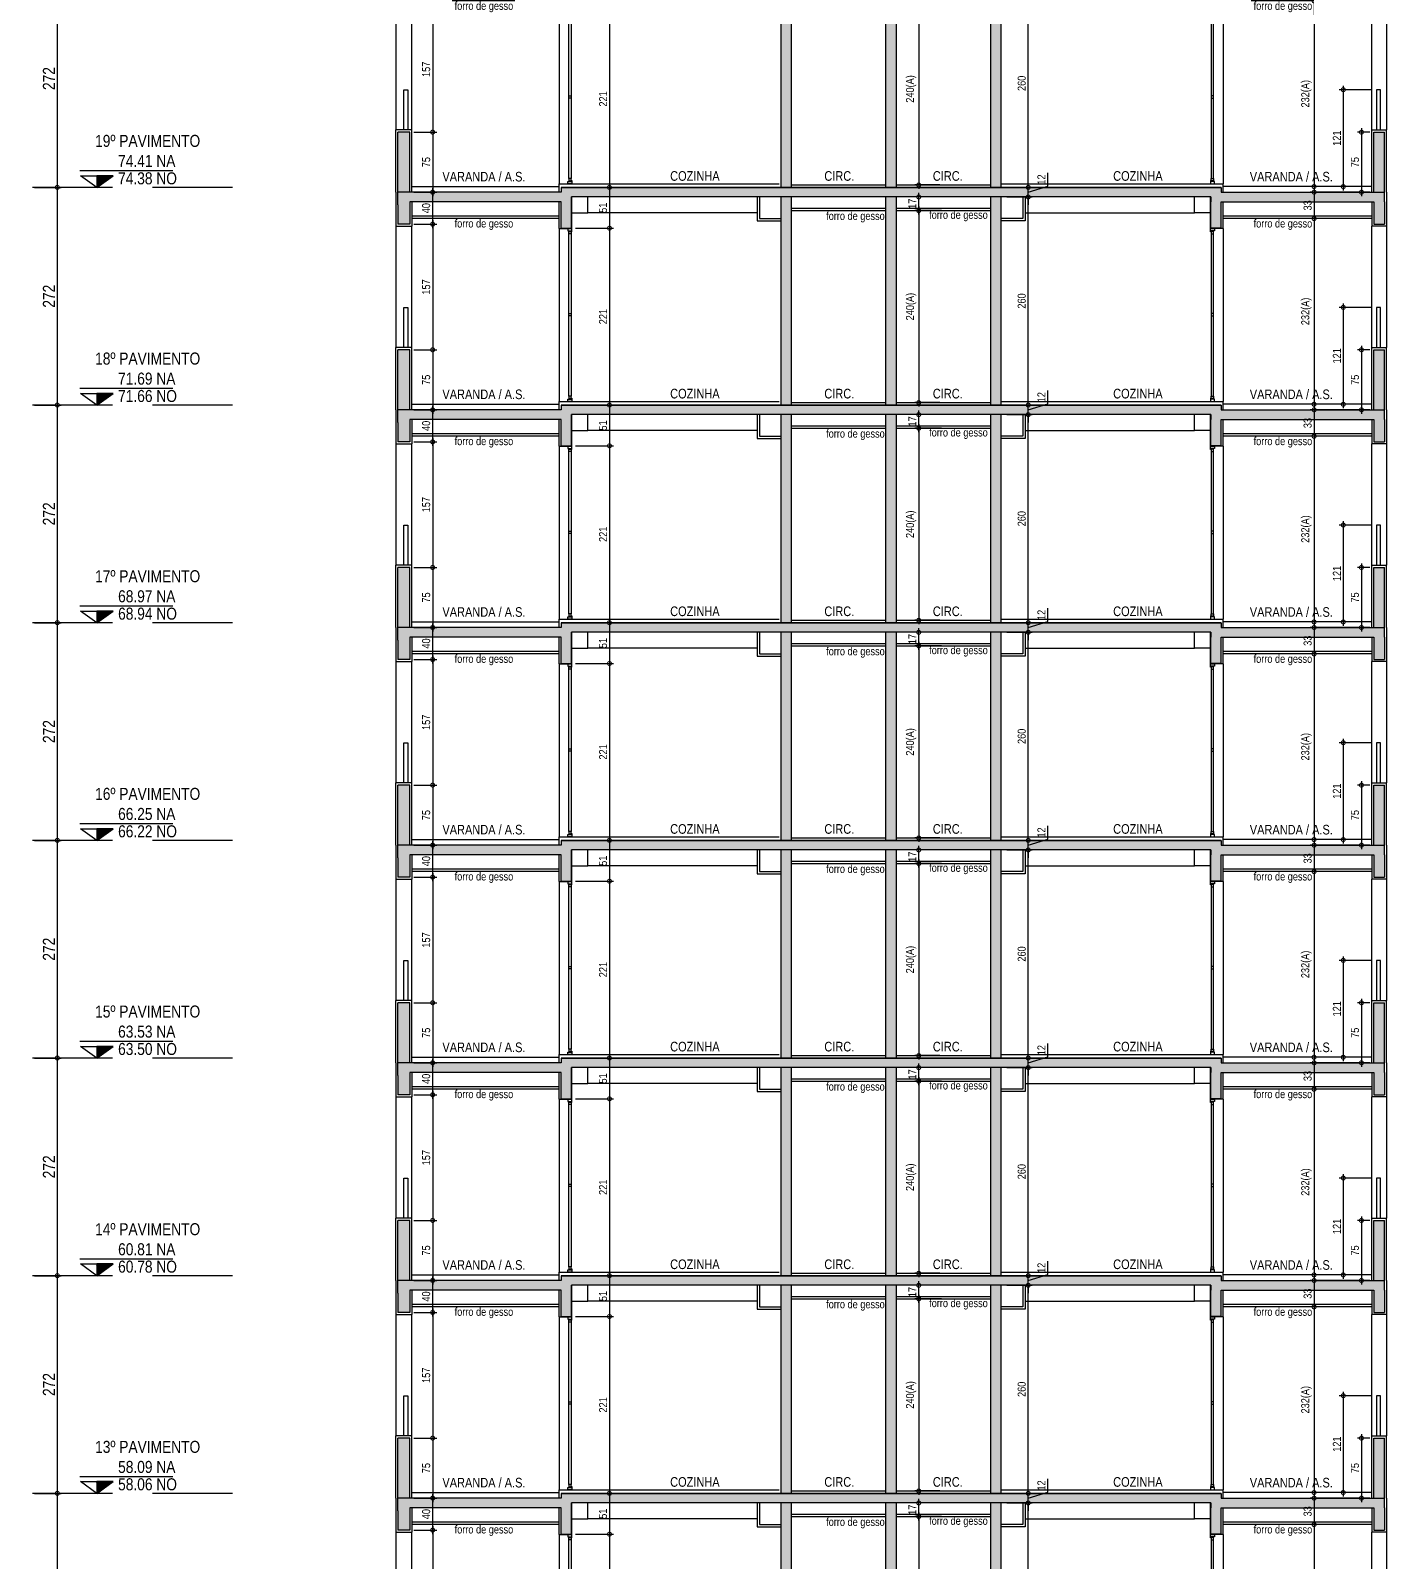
# Model space of a CAD drawing. Header units: metres. Extents: x -9138 to -7768, y 20 to 184.
# Drawn here: x -8909.32 to -8892.38, y 57.2 to 76.34 of the extents above; entities that cross this region are included whole.
import ezdxf
from ezdxf.enums import TextEntityAlignment as Align

# ---------------------------------------------------------------- set-up
doc = ezdxf.new("R2010")
doc.units = ezdxf.units.M
doc.linetypes.add('CTE ELEV$0$DASHEDX2', pattern=[1.5, 1, -0.5])
for name, color, linetype in [('ARQ-DIM EMBASAM', 2, 'Continuous'), ('CTE ELEV$0$AR-CAIXILHO', 1, 'Continuous'), ('CTE ELEV$0$ARQ-ALV ACAB', 4, 'Continuous'), ('CTE ELEV$0$ARQ-ALV OSSO', 5, 'Continuous'), ('CTE ELEV$0$ARQ-AUX', 7, 'Continuous'), ('CTE ELEV$0$ARQ-AUX1', 1, 'Continuous'), ('CTE ELEV$0$ARQ-CAX', 1, 'Continuous'), ('CTE ELEV$0$ARQ-DIM', 2, 'Continuous'), ('CTE ELEV$0$ARQ-PRJ', 7, 'CTE ELEV$0$DASHEDX2'), ('CTE ELEV$0$ARQ-SIM', 1, 'Continuous'), ('CTE ELEV$0$ARQ-TXT', 2, 'Continuous'), ('CTE ELEV$0$ES-CORTE', 2, 'Continuous')]:
    doc.layers.add(name, color=color, linetype=linetype)
doc.styles.add('CTE ELEV$0$Adesa', font='ARIALN.TTF')
doc.dimstyles.new('CTE ELEV$0$ADESA 1-0050', dxfattribs={"dimtxt": 0.1, "dimasz": 0.1, "dimexe": 0.05, "dimexo": 0.05, "dimgap": 0.03, "dimtad": 1, "dimdec": 1, "dimlfac": 100, "dimzin": 12, "dimtxsty": 'CTE ELEV$0$Adesa', "dimblk": 'CTE ELEV$0$_DotSmall', "dimcen": 1, "dimdle": 0.05, "dimclrd": 1, "dimclre": 1, "dimclrt": 256, "dimazin": 3, "dimtm": 1e-09, "dimtfac": 1, "dimtdec": 1, "dimtmove": 1, "dimatfit": 0, "dimldrblk": 'CTE ELEV$0$_DotSmall', "dimfxl": 0.8, "dimtvp": 2, "dimtolj": 1, "dimtzin": 0, "dimarcsym": 0})

# ---------------------------------------------------------------- blocks, each defined once
blk = doc.blocks.new('*U346')
at = {"color": 7, "linetype": 'ByBlock', "ltscale": 0.5}
for p, q in [((-0.01, 2.125), (-0.01, 0.065)), ((-0.04, 0.065), (-0.04, 1.07))]:
    blk.add_line(p, q, dxfattribs=at)
blk.add_lwpolyline([(-0.04, 1.1), (-0.04, 2.095)], dxfattribs=at)
at = {"layer": 'CTE ELEV$0$AR-CAIXILHO'}
for p, q in [((-0.05, 2.13, 0), (-0.005, 2.13, 0)), ((-0.05, 2.13, 0), (-0.005, 2.13, 0)), ((-0.045, 2.13, 0), (-0.005, 2.13, 0)), ((-0.05, 0.03, 0), (-0.005, 0.03, 0)), ((-0.05, 0.03, 0), (-0.005, 0.03, 0)), ((-0.045, 0.03, 0), (-0.005, 0.03, 0))]:
    blk.add_line(p, q, dxfattribs=at)
for points in [[(0, 2.12), (0, 2.16), (0, 2.16), (0, 2.16), (-0.05, 2.16), (-0.05, 2.16), (-0.05, 2.16), (-0.05, 2.13), (-0.05, 2.13), (-0.005, 2.13), (-0.005, 2.12), (0, 2.12), (0, 2.12), (0, 2.12)], [(0, 0.04), (0, 0), (0, 0), (0, 0), (-0.05, 0), (-0.05, 0), (-0.05, 0), (-0.05, 0.03), (-0.05, 0.03), (-0.005, 0.03), (-0.005, 0.04), (0, 0.04), (0, 0.04), (0, 0.04)]]:
    blk.add_lwpolyline(points, dxfattribs=at)
at = {"layer": 'CTE ELEV$0$AR-CAIXILHO', "color": 1}
for points in [[(-0.04, 2.125), (-0.01, 2.125), (-0.01, 2.095), (-0.04, 2.095)], [(-0.04, 1.1), (-0.01, 1.1), (-0.01, 1.07), (-0.04, 1.07)], [(-0.04, 0.035), (-0.01, 0.035), (-0.01, 0.065), (-0.04, 0.065)]]:
    blk.add_lwpolyline(points, close=True, dxfattribs=at)
at = {"layer": 'CTE ELEV$0$ARQ-CAX'}
for points in [[(-0.04, 2.125), (-0.01, 2.125)], [(-0.04, 0.035), (-0.01, 0.035)]]:
    blk.add_lwpolyline(points, dxfattribs=at)
blk = doc.blocks.new('CTE ELEV$0$_DotSmall')
at = {"color": 0, "linetype": 'ByBlock', "const_width": 0.5}
blk.add_lwpolyline([(-0.0625, 0, 1), (0.0625, 0, 1)], format="xyb", close=True, dxfattribs=at)
blk = doc.blocks.new('*D718')
at = {"layer": 'CTE ELEV$0$ES-CORTE', "color": 1, "lineweight": -2, "transparency": 16777216}
for p, q in [((10.11, 0.69), (9.953, 0.69)), ((10.003, 0.74), (10.003, -0.11)), ((10.11, -0.06), (9.953, -0.06))]:
    blk.add_line(p, q, dxfattribs=at)
at = {"layer": 'Defpoints', "color": 0, "transparency": 16777216}
for p in [(10.16, 0.69, 0), (10.003, -0.06), (10.16, -0.06, 0)]:
    blk.add_point(p, dxfattribs=at)
at = {"layer": 'CTE ELEV$0$ES-CORTE', "color": 1, "lineweight": -2, "transparency": 16777216, "xscale": 0.1, "yscale": 0.1, "zscale": 0.1}
for p, rotation in [((10.003, 0.69), 90), ((10.003, -0.06), 270)]:
    blk.add_blockref('CTE ELEV$0$_DotSmall', p, dxfattribs=dict(at, rotation=rotation))
at = {"layer": 'CTE ELEV$0$ES-CORTE', "transparency": 16777216, "insert": (9.923, 0.315), "char_height": 0.1, "attachment_point": 5, "rotation": 90, "style": 'CTE ELEV$0$Adesa'}
blk.add_mtext('\\A1;75', dxfattribs=at)
blk = doc.blocks.new('*D719')
at = {"layer": 'CTE ELEV$0$ES-CORTE', "color": 1, "lineweight": -2, "transparency": 16777216}
for p, q in [((10.135, 1.22), (9.726, 1.22)), ((9.776, 1.27), (9.776, -0.04)), ((10.085, 0.01), (9.726, 0.01))]:
    blk.add_line(p, q, dxfattribs=at)
at = {"layer": 'Defpoints', "color": 0, "transparency": 16777216}
for p in [(10.185, 1.22, 0), (9.776, 0.01), (10.135, 0.01, 0)]:
    blk.add_point(p, dxfattribs=at)
at = {"layer": 'CTE ELEV$0$ES-CORTE', "color": 1, "lineweight": -2, "transparency": 16777216, "xscale": 0.1, "yscale": 0.1, "zscale": 0.1}
for p, rotation in [((9.776, 1.22), 90), ((9.776, 0.01), 270)]:
    blk.add_blockref('CTE ELEV$0$_DotSmall', p, dxfattribs=dict(at, rotation=rotation))
at = {"layer": 'CTE ELEV$0$ES-CORTE', "transparency": 16777216, "insert": (9.696, 0.615), "char_height": 0.1, "attachment_point": 5, "rotation": 90, "style": 'CTE ELEV$0$Adesa'}
blk.add_mtext('\\A1;121', dxfattribs=at)
blk = doc.blocks.new('*D720')
at = {"layer": 'CTE ELEV$0$ES-CORTE', "color": 1, "lineweight": -2, "transparency": 16777216}
for p, q in [((0.18, 2.21), (0.654, 2.21)), ((0.604, 2.26), (0.604, -0.05)), ((0.351, 0), (0.654, 0))]:
    blk.add_line(p, q, dxfattribs=at)
at = {"layer": 'Defpoints', "color": 0, "transparency": 16777216}
for p in [(0.13, 2.21, 0), (0.301, 0), (0.604, 0)]:
    blk.add_point(p, dxfattribs=at)
at = {"layer": 'CTE ELEV$0$ES-CORTE', "color": 1, "lineweight": -2, "transparency": 16777216, "xscale": 0.1, "yscale": 0.1, "zscale": 0.1}
for p, rotation in [((0.604, 2.21), 90), ((0.604, 0), 270)]:
    blk.add_blockref('CTE ELEV$0$_DotSmall', p, dxfattribs=dict(at, rotation=rotation))
at = {"layer": 'CTE ELEV$0$ES-CORTE', "transparency": 16777216, "insert": (0.524, 1.105), "char_height": 0.1, "attachment_point": 5, "rotation": 90, "style": 'CTE ELEV$0$Adesa'}
blk.add_mtext('\\A1;221', dxfattribs=at)
blk = doc.blocks.new('*D721')
at = {"layer": 'CTE ELEV$0$ES-CORTE', "color": 1, "lineweight": -2, "transparency": 16777216}
for p, q in [((0.05, 2.72), (0.654, 2.72)), ((0.604, 2.77), (0.604, 2.16)), ((0.18, 2.21), (0.654, 2.21))]:
    blk.add_line(p, q, dxfattribs=at)
at = {"layer": 'Defpoints', "color": 0, "transparency": 16777216}
for p in [(0, 2.72, 0), (0.13, 2.21, 0), (0.604, 2.21)]:
    blk.add_point(p, dxfattribs=at)
at = {"layer": 'CTE ELEV$0$ES-CORTE', "color": 1, "lineweight": -2, "transparency": 16777216, "xscale": 0.1, "yscale": 0.1, "zscale": 0.1}
for p, rotation in [((0.604, 2.72), 90), ((0.604, 2.21), 270)]:
    blk.add_blockref('CTE ELEV$0$_DotSmall', p, dxfattribs=dict(at, rotation=rotation))
at = {"layer": 'CTE ELEV$0$ES-CORTE', "transparency": 16777216, "insert": (0.523, 2.465), "char_height": 0.1, "attachment_point": 5, "rotation": 90, "style": 'CTE ELEV$0$Adesa'}
blk.add_mtext('\\A1;51', dxfattribs=at)
blk = doc.blocks.new('*D722')
at = {"layer": 'CTE ELEV$0$ES-CORTE', "color": 1, "lineweight": -2, "transparency": 16777216}
for p, q in [((9.412, 2.71), (9.412, 2.28)), ((10.09, 2.66), (9.362, 2.66)), ((9.646, 2.33), (9.362, 2.33))]:
    blk.add_line(p, q, dxfattribs=at)
at = {"layer": 'Defpoints', "color": 0, "transparency": 16777216}
for p in [(10.14, 2.66, 0), (9.412, 2.33), (9.696, 2.33)]:
    blk.add_point(p, dxfattribs=at)
at = {"layer": 'CTE ELEV$0$ES-CORTE', "color": 1, "lineweight": -2, "transparency": 16777216, "xscale": 0.1, "yscale": 0.1, "zscale": 0.1}
for p, rotation in [((9.412, 2.66), 90), ((9.412, 2.33), 270)]:
    blk.add_blockref('CTE ELEV$0$_DotSmall', p, dxfattribs=dict(at, rotation=rotation))
at = {"layer": 'CTE ELEV$0$ES-CORTE', "transparency": 16777216, "insert": (9.331, 2.495), "char_height": 0.1, "attachment_point": 5, "rotation": 90, "style": 'CTE ELEV$0$Adesa'}
blk.add_mtext('\\A1;33', dxfattribs=at)
blk = doc.blocks.new('*D723')
at = {"layer": 'CTE ELEV$0$ES-CORTE', "color": 1, "lineweight": -2, "transparency": 16777216}
for p, q in [((9.696, 2.33), (9.361, 2.33)), ((9.411, 2.38), (9.411, -0.04)), ((9.676, 0.01), (9.361, 0.01))]:
    blk.add_line(p, q, dxfattribs=at)
at = {"layer": 'Defpoints', "color": 0, "transparency": 16777216}
for p in [(9.746, 2.33, 0), (9.411, 0.01), (9.726, 0.01)]:
    blk.add_point(p, dxfattribs=at)
at = {"layer": 'CTE ELEV$0$ES-CORTE', "color": 1, "lineweight": -2, "transparency": 16777216, "xscale": 0.1, "yscale": 0.1, "zscale": 0.1}
for p, rotation in [((9.411, 2.33), 90), ((9.411, 0.01), 270)]:
    blk.add_blockref('CTE ELEV$0$_DotSmall', p, dxfattribs=dict(at, rotation=rotation))
at = {"layer": 'CTE ELEV$0$ES-CORTE', "transparency": 16777216, "insert": (9.316, 1.17), "char_height": 0.1, "attachment_point": 5, "rotation": 90, "style": 'CTE ELEV$0$Adesa'}
blk.add_mtext('\\A1;232(A)', dxfattribs=at)
blk = doc.blocks.new('*D724')
at = {"layer": 'CTE ELEV$0$ES-CORTE', "color": 1, "lineweight": -2, "transparency": 16777216}
for p, q in [((5.57, 2.6), (5.888, 2.6)), ((5.838, -0.05), (5.838, 2.65)), ((5.57, 0), (5.888, 0))]:
    blk.add_line(p, q, dxfattribs=at)
at = {"layer": 'Defpoints', "color": 0, "transparency": 16777216}
for p in [(5.52, 2.6, 0), (5.838, 2.6), (5.52, 0, 0)]:
    blk.add_point(p, dxfattribs=at)
at = {"layer": 'CTE ELEV$0$ES-CORTE', "color": 1, "lineweight": -2, "transparency": 16777216, "xscale": 0.1, "yscale": 0.1, "zscale": 0.1}
for p, rotation in [((5.838, 2.6), 90), ((5.838, 0), 270)]:
    blk.add_blockref('CTE ELEV$0$_DotSmall', p, dxfattribs=dict(at, rotation=rotation))
at = {"layer": 'CTE ELEV$0$ES-CORTE', "transparency": 16777216, "insert": (5.757, 1.3), "char_height": 0.1, "attachment_point": 5, "rotation": 90, "style": 'CTE ELEV$0$Adesa'}
blk.add_mtext('\\A1;260', dxfattribs=at)
blk = doc.blocks.new('*D725')
at = {"layer": 'CTE ELEV$0$ES-CORTE', "color": 1, "lineweight": -2, "transparency": 16777216}
for p, q in [((6.083, 2.734), (6.083, 2.903)), ((5.779, 2.72), (5.888, 2.72)), ((5.838, 2.72), (5.838, 2.82)), ((5.838, 2.66), (6.083, 2.734)), ((5.838, 2.6), (5.838, 2.72)), ((5.838, 2.6), (5.838, 2.72)), ((5.779, 2.6), (5.888, 2.6)), ((5.838, 2.6), (5.838, 2.5))]:
    blk.add_line(p, q, dxfattribs=at)
at = {"layer": 'Defpoints', "color": 0, "transparency": 16777216}
for p in [(5.729, 2.72, 0), (5.838, 2.72), (5.729, 2.6)]:
    blk.add_point(p, dxfattribs=at)
at = {"layer": 'CTE ELEV$0$ES-CORTE', "color": 1, "lineweight": -2, "transparency": 16777216, "xscale": 0.1, "yscale": 0.1, "zscale": 0.1}
for p, rotation in [((5.838, 2.72), 270), ((5.838, 2.6), 90)]:
    blk.add_blockref('CTE ELEV$0$_DotSmall', p, dxfattribs=dict(at, rotation=rotation))
at = {"layer": 'CTE ELEV$0$ES-CORTE', "transparency": 16777216, "insert": (6.003, 2.818), "char_height": 0.1, "attachment_point": 5, "rotation": 90, "style": 'CTE ELEV$0$Adesa'}
blk.add_mtext('\\A1;12', dxfattribs=at)
blk = doc.blocks.new('*D727')
at = {"layer": 'CTE ELEV$0$ARQ-DIM', "color": 1, "lineweight": -2, "transparency": 16777216}
for p, q in [((-1.606, 2.21), (-1.606, 2.71)), ((-1.84, 2.66), (-1.556, 2.66)), ((-1.84, 2.26), (-1.556, 2.26))]:
    blk.add_line(p, q, dxfattribs=at)
at = {"layer": 'Defpoints', "color": 0, "transparency": 16777216}
for p in [(-1.89, 2.66, 0), (-1.606, 2.66), (-1.89, 2.26)]:
    blk.add_point(p, dxfattribs=at)
at = {"layer": 'CTE ELEV$0$ARQ-DIM', "color": 1, "lineweight": -2, "transparency": 16777216, "xscale": 0.1, "yscale": 0.1, "zscale": 0.1}
for p, rotation in [((-1.606, 2.66), 90), ((-1.606, 2.26), 270)]:
    blk.add_blockref('CTE ELEV$0$_DotSmall', p, dxfattribs=dict(at, rotation=rotation))
at = {"layer": 'CTE ELEV$0$ARQ-DIM', "transparency": 16777216, "insert": (-1.687, 2.46), "char_height": 0.1, "attachment_point": 5, "rotation": 90, "style": 'CTE ELEV$0$Adesa'}
blk.add_mtext('\\A1;40', dxfattribs=at)
blk = doc.blocks.new('*D728')
at = {"layer": 'CTE ELEV$0$ARQ-DIM', "color": 1, "lineweight": -2, "transparency": 16777216}
for p, q in [((-1.606, 2.31), (-1.606, 0.64)), ((-1.84, 2.26), (-1.556, 2.26)), ((-1.84, 0.69), (-1.556, 0.69))]:
    blk.add_line(p, q, dxfattribs=at)
at = {"layer": 'Defpoints', "color": 0, "transparency": 16777216}
for p in [(-1.89, 2.26), (-1.89, 0.69), (-1.606, 0.69)]:
    blk.add_point(p, dxfattribs=at)
at = {"layer": 'CTE ELEV$0$ARQ-DIM', "color": 1, "lineweight": -2, "transparency": 16777216, "xscale": 0.1, "yscale": 0.1, "zscale": 0.1}
for p, rotation in [((-1.606, 2.26), 90), ((-1.606, 0.69), 270)]:
    blk.add_blockref('CTE ELEV$0$_DotSmall', p, dxfattribs=dict(at, rotation=rotation))
at = {"layer": 'CTE ELEV$0$ARQ-DIM', "transparency": 16777216, "insert": (-1.687, 1.475), "char_height": 0.1, "attachment_point": 5, "rotation": 90, "style": 'CTE ELEV$0$Adesa'}
blk.add_mtext('\\A1;157', dxfattribs=at)
blk = doc.blocks.new('*D729')
at = {"layer": 'CTE ELEV$0$ARQ-DIM', "color": 1, "lineweight": -2, "transparency": 16777216}
for p, q in [((-1.84, 0.69), (-1.556, 0.69)), ((-1.606, 0.74), (-1.606, -0.11)), ((-1.84, -0.06), (-1.556, -0.06))]:
    blk.add_line(p, q, dxfattribs=at)
at = {"layer": 'Defpoints', "color": 0, "transparency": 16777216}
for p in [(-1.89, 0.69), (-1.89, -0.06), (-1.606, -0.06)]:
    blk.add_point(p, dxfattribs=at)
at = {"layer": 'CTE ELEV$0$ARQ-DIM', "color": 1, "lineweight": -2, "transparency": 16777216, "xscale": 0.1, "yscale": 0.1, "zscale": 0.1}
for p, rotation in [((-1.606, 0.69), 90), ((-1.606, -0.06), 270)]:
    blk.add_blockref('CTE ELEV$0$_DotSmall', p, dxfattribs=dict(at, rotation=rotation))
at = {"layer": 'CTE ELEV$0$ARQ-DIM', "transparency": 16777216, "insert": (-1.687, 0.315), "char_height": 0.1, "attachment_point": 5, "rotation": 90, "style": 'CTE ELEV$0$Adesa'}
blk.add_mtext('\\A1;75', dxfattribs=at)
blk = doc.blocks.new('*D726')
at = {"layer": 'CTE ELEV$0$ES-CORTE', "color": 1, "lineweight": -2, "transparency": 16777216}
for p, q in [((4.755, 2.43), (4.42, 2.43)), ((4.47, 2.48), (4.47, -0.02)), ((4.735, 0.03), (4.42, 0.03))]:
    blk.add_line(p, q, dxfattribs=at)
at = {"layer": 'Defpoints', "color": 0, "transparency": 16777216}
for p in [(4.805, 2.43, 0), (4.47, 0.03), (4.785, 0.03, 0)]:
    blk.add_point(p, dxfattribs=at)
at = {"layer": 'CTE ELEV$0$ES-CORTE', "color": 1, "lineweight": -2, "transparency": 16777216, "xscale": 0.1, "yscale": 0.1, "zscale": 0.1}
for p, rotation in [((4.47, 2.43), 90), ((4.47, 0.03), 270)]:
    blk.add_blockref('CTE ELEV$0$_DotSmall', p, dxfattribs=dict(at, rotation=rotation))
at = {"layer": 'CTE ELEV$0$ES-CORTE', "transparency": 16777216, "insert": (4.375, 1.23), "char_height": 0.1, "attachment_point": 5, "rotation": 90, "style": 'CTE ELEV$0$Adesa'}
blk.add_mtext('\\A1;240(A)', dxfattribs=at)
blk = doc.blocks.new('*D730')
at = {"layer": 'CTE ELEV$0$ARQ-DIM', "color": 1, "lineweight": -2, "transparency": 16777216}
for p, q in [((4.538, 2.6), (4.42, 2.6)), ((4.47, 2.38), (4.47, 2.65)), ((4.538, 2.43), (4.42, 2.43))]:
    blk.add_line(p, q, dxfattribs=at)
at = {"layer": 'Defpoints', "color": 0, "transparency": 16777216}
for p in [(4.47, 2.6), (4.588, 2.6), (4.588, 2.43, 0)]:
    blk.add_point(p, dxfattribs=at)
at = {"layer": 'CTE ELEV$0$ARQ-DIM', "color": 1, "lineweight": -2, "transparency": 16777216, "xscale": 0.1, "yscale": 0.1, "zscale": 0.1}
for p, rotation in [((4.47, 2.6), 90), ((4.47, 2.43), 270)]:
    blk.add_blockref('CTE ELEV$0$_DotSmall', p, dxfattribs=dict(at, rotation=rotation))
at = {"layer": 'CTE ELEV$0$ARQ-DIM', "transparency": 16777216, "insert": (4.39, 2.515), "char_height": 0.1, "attachment_point": 5, "rotation": 90, "style": 'CTE ELEV$0$Adesa'}
blk.add_mtext('\\A1;17', dxfattribs=at)
blk = doc.blocks.new('*D312')
at = {"layer": 'CTE ELEV$0$ARQ-DIM', "color": 1, "lineweight": -2, "transparency": 16777216}
for p, q in [((-8909.273, 58.06), (-8908.94, 58.06)), ((-8908.99, 58.11), (-8908.99, 55.29)), ((-8909.273, 55.34), (-8908.94, 55.34))]:
    blk.add_line(p, q, dxfattribs=at)
at = {"layer": 'Defpoints', "color": 0, "transparency": 16777216}
for p in [(-8909.323, 58.06), (-8909.323, 55.34), (-8908.99, 55.34)]:
    blk.add_point(p, dxfattribs=at)
at = {"layer": 'CTE ELEV$0$ARQ-DIM', "color": 1, "lineweight": -2, "transparency": 16777216, "xscale": 0.1, "yscale": 0.1, "zscale": 0.1}
for p, rotation in [((-8908.99, 58.06), 90), ((-8908.99, 55.34), 270)]:
    blk.add_blockref('CTE ELEV$0$_DotSmall', p, dxfattribs=dict(at, rotation=rotation))
at = {"layer": 'CTE ELEV$0$ARQ-DIM', "transparency": 16777216, "insert": (-8909.095, 56.7), "char_height": 0.1, "attachment_point": 5, "rotation": 90, "style": 'CTE ELEV$0$Adesa'}
blk.add_mtext('\\A1;{\\H1.5x;272}', dxfattribs=at)
blk = doc.blocks.new('*D313')
at = {"layer": 'CTE ELEV$0$ARQ-DIM', "color": 1, "lineweight": -2, "transparency": 16777216}
for p, q in [((-8909.273, 60.78), (-8908.94, 60.78)), ((-8908.99, 60.83), (-8908.99, 58.01)), ((-8909.273, 58.06), (-8908.94, 58.06))]:
    blk.add_line(p, q, dxfattribs=at)
at = {"layer": 'Defpoints', "color": 0, "transparency": 16777216}
for p in [(-8909.323, 60.78), (-8909.323, 58.06), (-8908.99, 58.06)]:
    blk.add_point(p, dxfattribs=at)
at = {"layer": 'CTE ELEV$0$ARQ-DIM', "color": 1, "lineweight": -2, "transparency": 16777216, "xscale": 0.1, "yscale": 0.1, "zscale": 0.1}
for p, rotation in [((-8908.99, 60.78), 90), ((-8908.99, 58.06), 270)]:
    blk.add_blockref('CTE ELEV$0$_DotSmall', p, dxfattribs=dict(at, rotation=rotation))
at = {"layer": 'CTE ELEV$0$ARQ-DIM', "transparency": 16777216, "insert": (-8909.095, 59.42), "char_height": 0.1, "attachment_point": 5, "rotation": 90, "style": 'CTE ELEV$0$Adesa'}
blk.add_mtext('\\A1;{\\H1.5x;272}', dxfattribs=at)
blk = doc.blocks.new('*D314')
at = {"layer": 'CTE ELEV$0$ARQ-DIM', "color": 1, "lineweight": -2, "transparency": 16777216}
for p, q in [((-8908.99, 63.55), (-8908.99, 60.73)), ((-8909.273, 63.5), (-8908.94, 63.5)), ((-8909.273, 60.78), (-8908.94, 60.78))]:
    blk.add_line(p, q, dxfattribs=at)
at = {"layer": 'Defpoints', "color": 0, "transparency": 16777216}
for p in [(-8909.323, 63.5), (-8909.323, 60.78), (-8908.99, 60.78)]:
    blk.add_point(p, dxfattribs=at)
at = {"layer": 'CTE ELEV$0$ARQ-DIM', "color": 1, "lineweight": -2, "transparency": 16777216, "xscale": 0.1, "yscale": 0.1, "zscale": 0.1}
for p, rotation in [((-8908.99, 63.5), 90), ((-8908.99, 60.78), 270)]:
    blk.add_blockref('CTE ELEV$0$_DotSmall', p, dxfattribs=dict(at, rotation=rotation))
at = {"layer": 'CTE ELEV$0$ARQ-DIM', "transparency": 16777216, "insert": (-8909.095, 62.14), "char_height": 0.1, "attachment_point": 5, "rotation": 90, "style": 'CTE ELEV$0$Adesa'}
blk.add_mtext('\\A1;{\\H1.5x;272}', dxfattribs=at)
blk = doc.blocks.new('*D315')
at = {"layer": 'CTE ELEV$0$ARQ-DIM', "color": 1, "lineweight": -2, "transparency": 16777216}
for p, q in [((-8908.99, 66.27), (-8908.99, 63.45)), ((-8909.273, 66.22), (-8908.94, 66.22)), ((-8909.273, 63.5), (-8908.94, 63.5))]:
    blk.add_line(p, q, dxfattribs=at)
at = {"layer": 'Defpoints', "color": 0, "transparency": 16777216}
for p in [(-8909.323, 66.22), (-8909.323, 63.5), (-8908.99, 63.5)]:
    blk.add_point(p, dxfattribs=at)
at = {"layer": 'CTE ELEV$0$ARQ-DIM', "color": 1, "lineweight": -2, "transparency": 16777216, "xscale": 0.1, "yscale": 0.1, "zscale": 0.1}
for p, rotation in [((-8908.99, 66.22), 90), ((-8908.99, 63.5), 270)]:
    blk.add_blockref('CTE ELEV$0$_DotSmall', p, dxfattribs=dict(at, rotation=rotation))
at = {"layer": 'CTE ELEV$0$ARQ-DIM', "transparency": 16777216, "insert": (-8909.095, 64.86), "char_height": 0.1, "attachment_point": 5, "rotation": 90, "style": 'CTE ELEV$0$Adesa'}
blk.add_mtext('\\A1;{\\H1.5x;272}', dxfattribs=at)
blk = doc.blocks.new('*D316')
at = {"layer": 'CTE ELEV$0$ARQ-DIM', "color": 1, "lineweight": -2, "transparency": 16777216}
for p, q in [((-8909.273, 68.94), (-8908.94, 68.94)), ((-8908.99, 68.99), (-8908.99, 66.17)), ((-8909.273, 66.22), (-8908.94, 66.22))]:
    blk.add_line(p, q, dxfattribs=at)
at = {"layer": 'Defpoints', "color": 0, "transparency": 16777216}
for p in [(-8909.323, 68.94), (-8909.323, 66.22), (-8908.99, 66.22)]:
    blk.add_point(p, dxfattribs=at)
at = {"layer": 'CTE ELEV$0$ARQ-DIM', "color": 1, "lineweight": -2, "transparency": 16777216, "xscale": 0.1, "yscale": 0.1, "zscale": 0.1}
for p, rotation in [((-8908.99, 68.94), 90), ((-8908.99, 66.22), 270)]:
    blk.add_blockref('CTE ELEV$0$_DotSmall', p, dxfattribs=dict(at, rotation=rotation))
at = {"layer": 'CTE ELEV$0$ARQ-DIM', "transparency": 16777216, "insert": (-8909.095, 67.58), "char_height": 0.1, "attachment_point": 5, "rotation": 90, "style": 'CTE ELEV$0$Adesa'}
blk.add_mtext('\\A1;{\\H1.5x;272}', dxfattribs=at)
blk = doc.blocks.new('*U284')
h = blk.add_hatch()
h.set_pattern_fill('ANSI31', color=1, scale=0.00375, style=0)
h.set_pattern_definition([(45, (18.99673, 94.672672), (-0.0084189901, 0.0084189901), [])])
h.paths.add_polyline_path([(0.206, 0.146), (0.001, 0.146), (0, 0)])
at = {"color": 1}
blk.add_line((-0.213, 0.21), (0.95, 0.21), dxfattribs=at)
for points in [[(-0.205, 0.146), (0.001, 0.146), (0, 0), (-0.205, 0.146)], [(0.207, 0.146), (0.001, 0.146), (0, 0), (0.207, 0.146)]]:
    blk.add_lwpolyline(points, close=True, dxfattribs=at)
at = {"color": 1, "style": 'CTE ELEV$0$Adesa'}
blk.add_attdef('PAVIMENTO_001', (-0.02, 0.506), '', height=0.15, dxfattribs=at)
at = {"color": 3, "style": 'CTE ELEV$0$Adesa'}
blk.add_attdef('NA', text='', height=0.15, dxfattribs=at).set_placement((0.267, 0.21), align=Align.BOTTOM_LEFT)
blk.add_attdef('NO', text='', height=0.15, dxfattribs=at).set_placement((0.267, 0.188), align=Align.TOP_LEFT)
blk = doc.blocks.new('*D296')
at = {"layer": 'CTE ELEV$0$ARQ-DIM', "color": 1, "lineweight": -2, "transparency": 16777216}
for p, q in [((-8909.273, 71.66), (-8908.94, 71.66)), ((-8908.99, 71.71), (-8908.99, 68.89)), ((-8909.273, 68.94), (-8908.94, 68.94))]:
    blk.add_line(p, q, dxfattribs=at)
at = {"layer": 'Defpoints', "color": 0, "transparency": 16777216}
for p in [(-8909.323, 71.66), (-8909.323, 68.94), (-8908.99, 68.94)]:
    blk.add_point(p, dxfattribs=at)
at = {"layer": 'CTE ELEV$0$ARQ-DIM', "color": 1, "lineweight": -2, "transparency": 16777216, "xscale": 0.1, "yscale": 0.1, "zscale": 0.1}
for p, rotation in [((-8908.99, 71.66), 90), ((-8908.99, 68.94), 270)]:
    blk.add_blockref('CTE ELEV$0$_DotSmall', p, dxfattribs=dict(at, rotation=rotation))
at = {"layer": 'CTE ELEV$0$ARQ-DIM', "transparency": 16777216, "insert": (-8909.095, 70.3), "char_height": 0.1, "attachment_point": 5, "rotation": 90, "style": 'CTE ELEV$0$Adesa'}
blk.add_mtext('\\A1;{\\H1.5x;272}', dxfattribs=at)
blk = doc.blocks.new('*D297')
at = {"layer": 'CTE ELEV$0$ARQ-DIM', "color": 1, "lineweight": -2, "transparency": 16777216}
for p, q in [((-8909.273, 74.38), (-8908.94, 74.38)), ((-8908.99, 74.43), (-8908.99, 71.61)), ((-8909.273, 71.66), (-8908.94, 71.66))]:
    blk.add_line(p, q, dxfattribs=at)
at = {"layer": 'Defpoints', "color": 0, "transparency": 16777216}
for p in [(-8909.323, 74.38), (-8909.323, 71.66), (-8908.99, 71.66)]:
    blk.add_point(p, dxfattribs=at)
at = {"layer": 'CTE ELEV$0$ARQ-DIM', "color": 1, "lineweight": -2, "transparency": 16777216, "xscale": 0.1, "yscale": 0.1, "zscale": 0.1}
for p, rotation in [((-8908.99, 74.38), 90), ((-8908.99, 71.66), 270)]:
    blk.add_blockref('CTE ELEV$0$_DotSmall', p, dxfattribs=dict(at, rotation=rotation))
at = {"layer": 'CTE ELEV$0$ARQ-DIM', "transparency": 16777216, "insert": (-8909.095, 73.02), "char_height": 0.1, "attachment_point": 5, "rotation": 90, "style": 'CTE ELEV$0$Adesa'}
blk.add_mtext('\\A1;{\\H1.5x;272}', dxfattribs=at)
blk = doc.blocks.new('*D298')
at = {"layer": 'CTE ELEV$0$ARQ-DIM', "color": 1, "lineweight": -2, "transparency": 16777216}
for p, q in [((-8908.99, 77.15), (-8908.99, 74.33)), ((-8909.273, 77.1), (-8908.94, 77.1)), ((-8909.273, 74.38), (-8908.94, 74.38))]:
    blk.add_line(p, q, dxfattribs=at)
at = {"layer": 'Defpoints', "color": 0, "transparency": 16777216}
for p in [(-8909.323, 77.1), (-8909.323, 74.38), (-8908.99, 74.38)]:
    blk.add_point(p, dxfattribs=at)
at = {"layer": 'CTE ELEV$0$ARQ-DIM', "color": 1, "lineweight": -2, "transparency": 16777216, "xscale": 0.1, "yscale": 0.1, "zscale": 0.1}
for p, rotation in [((-8908.99, 77.1), 90), ((-8908.99, 74.38), 270)]:
    blk.add_blockref('CTE ELEV$0$_DotSmall', p, dxfattribs=dict(at, rotation=rotation))
at = {"layer": 'CTE ELEV$0$ARQ-DIM', "transparency": 16777216, "insert": (-8909.095, 75.74), "char_height": 0.1, "attachment_point": 5, "rotation": 90, "style": 'CTE ELEV$0$Adesa'}
blk.add_mtext('\\A1;{\\H1.5x;272}', dxfattribs=at)
blk = doc.blocks.new('CTE ELEV$0$CT BB TIPO')
h = blk.add_hatch(color=8)
h.dxf.hatch_style = 1
h.paths.add_polyline_path([(8.1199, 2.6), (8.1199, 2.54), (8.1199, 2.21), (8.2499, 2.21), (8.2499, 2.54), (10.16, 2.54), (10.16, 2.26), (10.2899, 2.26), (10.2899, 2.54), (10.2899, 2.66), (8.2499, 2.66), (8.2499, 2.72), (0, 2.72), (0, 2.66), (-2.04, 2.66), (-2.04, 2.5), (-2.04, 2.26), (-1.89, 2.26), (-1.89, 2.54), (0, 2.54), (0, 2.21), (0.13, 2.21), (0.13, 2.6)])
h = blk.add_hatch(color=8)
h.dxf.hatch_style = 1
h.paths.add_polyline_path([(2.88, 2.6), (2.75, 2.6), (2.75, 0), (2.88, 0)])
h.paths.add_polyline_path([(4.19, 2.6), (4.06, 2.6), (4.06, 0), (4.19, 0)])
h.paths.add_polyline_path([(5.5, 2.6), (5.37, 2.6), (5.37, 0), (5.5, 0)])
h = blk.add_hatch(color=8)
h.dxf.hatch_style = 1
h.paths.add_polyline_path([(-2.04, -0.06), (-1.89, -0.06), (-1.89, 0.69), (-2.04, 0.69)])
h = blk.add_hatch(color=8)
h.dxf.hatch_style = 1
h.paths.add_polyline_path([(10.2899, 0.69), (10.16, 0.69), (10.16, -0.06), (10.2899, -0.06)])
at = {"layer": 'CTE ELEV$0$ARQ-ALV ACAB'}
for p, q in [((-2.065, 2.66, 0), (-2.065, 2.235)), ((-1.865, 2.54, 0), (-1.865, 2.235)), ((-0.025, 2.205, 0), (-0.025, 2.54, 0)), ((0.135, 2.205), (0.135, 2.6)), ((8.1149, 2.205), (8.1149, 2.6)), ((8.2749, 2.205, 0), (8.2749, 2.54, 0)), ((10.135, 2.54, 0), (10.135, 2.235)), ((10.315, 2.66, 0), (10.315, 2.235)), ((-0.025, 2.205), (0.135, 2.205)), ((8.2749, 2.205), (8.1149, 2.205)), ((-2.065, -0.06), (-2.065, 0.72)), ((-1.865, -0.06), (-1.865, 0.72)), ((10.135, -0.06), (10.135, 0.72)), ((10.315, -0.06), (10.315, 0.72)), ((-0.025, 0.045), (2.725, 0.045)), ((-0.025, -0.06, 0), (-0.025, 0.045)), ((2.885, 0.03), (4.06, 0.03)), ((4.19, 0.03), (5.37, 0.03, 0)), ((5.5, 0.045, 0), (8.2749, 0.045)), ((8.2749, -0.06, 0), (8.2749, 0.045))]:
    blk.add_line(p, q, dxfattribs=at)
for points in [[(-2.065, 2.235), (-1.865, 2.235)], [(10.315, 2.235), (10.135, 2.235)], [(-1.865, 0.72), (-2.065, 0.72)], [(10.135, 0.72), (10.315, 0.72)]]:
    blk.add_lwpolyline(points, dxfattribs=at)
at = {"layer": 'CTE ELEV$0$ARQ-ALV ACAB', "elevation": 0}
for points in [[(-1.865, 0.01), (-0.025, 0.01)], [(10.135, 0.01), (8.2749, 0.01)]]:
    blk.add_lwpolyline(points, dxfattribs=at)
at = {"layer": 'CTE ELEV$0$ARQ-AUX'}
for p, q in [((2.45, 2.4), (0.335, 2.4)), ((5.8, 2.4), (7.9149, 2.4))]:
    blk.add_line(p, q, dxfattribs=at)
for points in [[(-2.065, 2.235), (-2.065, 0.72)], [(-0.025, 2.205), (-0.025, 0.045)], [(8.2749, 2.205), (8.2749, 0.045)], [(10.315, 2.235), (10.315, 0.72)]]:
    blk.add_lwpolyline(points, dxfattribs=at)
at = {"layer": 'CTE ELEV$0$ARQ-AUX', "elevation": 0}
for points in [[(-1.865, 0.72), (-1.865, 2.235)], [(10.135, 0.72), (10.135, 2.235)]]:
    blk.add_lwpolyline(points, dxfattribs=at)
at = {"layer": 'CTE ELEV$0$ARQ-AUX1'}
for p, q in [((2.885, 2.46), (4.06, 2.46)), ((2.885, 2.43), (4.06, 2.43)), ((4.19, 2.46), (5.365, 2.46)), ((4.19, 2.43), (5.365, 2.43))]:
    blk.add_line(p, q, dxfattribs=at)
for points in [[(0.135, 2.4), (0.335, 2.4), (0.335, 2.6)], [(8.1149, 2.4), (7.9149, 2.4), (7.9149, 2.6)]]:
    blk.add_lwpolyline(points, dxfattribs=at)
at = {"layer": 'CTE ELEV$0$ARQ-AUX1', "elevation": 0}
for points in [[(2.45, 2.6), (2.45, 2.3), (2.75, 2.3)], [(2.48, 2.6), (2.48, 2.33), (2.75, 2.33)], [(5.8, 2.6), (5.8, 2.3), (5.5, 2.3)], [(5.77, 2.6), (5.77, 2.33), (5.5, 2.33)], [(-0.025, 2.36), (-1.865, 2.36)], [(-0.025, 2.33), (-1.865, 2.33)], [(10.135, 2.36), (8.2749, 2.36)], [(10.135, 2.33), (8.2749, 2.33)]]:
    blk.add_lwpolyline(points, dxfattribs=at)
blk.add_lwpolyline([(-1.965, 1.22), (-1.915, 1.22), (-1.915, 0.72), (-1.965, 0.72)], close=True, dxfattribs=at)
at = {"layer": 'CTE ELEV$0$ARQ-AUX1'}
blk.add_lwpolyline([(10.24, 1.22), (10.19, 1.22), (10.19, 0.72), (10.24, 0.72)], close=True, dxfattribs=at)
at = {"layer": 'CTE ELEV$0$ES-CORTE'}
for p, q in [((8.2499, 2.72), (0, 2.72)), ((-2.04, 2.5, 0), (-2.04, 2.26)), ((-1.89, 2.54, 0), (-1.89, 2.26)), ((0, 2.21, 0), (0, 2.54, 0)), ((8.1199, 2.6), (0.13, 2.6)), ((0.13, 2.21, 0), (0.13, 2.6, 0)), ((2.75, 0, 0), (2.75, 2.6, 0)), ((2.88, 0, 0), (2.88, 2.6, 0)), ((4.06, 0), (4.06, 2.6)), ((4.19, 0, 0), (4.19, 2.6, 0)), ((5.37, 0, 0), (5.37, 2.6, 0)), ((5.5, 0, 0), (5.5, 2.6, 0)), ((8.1199, 2.21, 0), (8.1199, 2.54, 0)), ((8.2499, 2.21, 0), (8.2499, 2.54, 0)), ((10.16, 2.54, 0), (10.16, 2.26)), ((10.2899, 2.54, 0), (10.2899, 2.26)), ((0, 2.21), (0.13, 2.21)), ((8.2499, 2.21), (8.1199, 2.21)), ((-2.04, -0.06), (-2.04, 0.69)), ((-1.89, -0.06), (-1.89, 0.69)), ((10.16, -0.06), (10.16, 0.69)), ((10.2899, -0.06), (10.2899, 0.69)), ((0, 0), (8.2499, 0))]:
    blk.add_line(p, q, dxfattribs=at)
at = {"layer": 'CTE ELEV$0$ES-CORTE', "elevation": 0}
for points in [[(0, 2.72), (0, 2.66), (-2.04, 2.66)], [(8.2499, 2.72), (8.2499, 2.66), (10.2899, 2.66)], [(-2.04, 2.5), (-2.04, 2.66)], [(0, 2.54), (-1.89, 2.54)], [(0.13, 2.6), (0.13, 2.54)], [(8.1199, 2.6), (8.1199, 2.54)], [(8.2499, 2.54), (10.16, 2.54)], [(10.2899, 2.54), (10.2899, 2.66)], [(0, 0), (0, -0.06), (-2.04, -0.06)], [(8.2499, 0), (8.2499, -0.06), (10.2899, -0.06)]]:
    blk.add_lwpolyline(points, dxfattribs=at)
at = {"layer": 'CTE ELEV$0$ES-CORTE'}
for points in [[(-1.89, 2.26), (-2.04, 2.26)], [(10.16, 2.26), (10.2899, 2.26)], [(-1.89, 0.69), (-2.04, 0.69)], [(10.16, 0.69), (10.2899, 0.69)]]:
    blk.add_lwpolyline(points, dxfattribs=at)
at = {"layer": 'CTE ELEV$0$ARQ-ALV OSSO'}
blk.add_blockref('*U346', (0.135, 0.045), dxfattribs=at)
at = {"layer": 'CTE ELEV$0$ARQ-ALV OSSO', "xscale": -1}
blk.add_blockref('*U346', (8.1149, 0.045), dxfattribs=at)
at = {"layer": 'CTE ELEV$0$ARQ-TXT', "style": 'CTE ELEV$0$Adesa'}
for s, height, p in [('forro de gesso', 0.1, (-0.9652, 2.2562, 0)), ('forro de gesso', 0.1, (3.6786, 2.3505, 0)), ('forro de gesso', 0.1, (4.9662, 2.3644, 0)), ('forro de gesso', 0.1, (9.0217, 2.2562, 0)), ('VARANDA / A.S.', 0.12, (-0.9652, 0.136, 0)), ('COZINHA', 0.12, (1.6718, 0.1426, 0)), ('CIRC.', 0.12, (3.4768, 0.1426, 0)), ('CIRC.', 0.12, (4.833, 0.1426, 0)), ('COZINHA', 0.12, (7.2092, 0.1426, 0)), ('VARANDA / A.S.', 0.12, (9.127, 0.136, 0))]:
    blk.add_text(s, height=height, dxfattribs=at).set_placement(p, align=Align.MIDDLE)
at = {"layer": 'CTE ELEV$0$ARQ-DIM'}
for base, p1, p2, picture, middle in [((-1.6061, 2.66), (-1.89, 2.26), (-1.89, 2.66, 0), '*D727', (-1.6872, 2.46)), ((4.4703, 2.6), (4.5877, 2.43, 0), (4.5877, 2.6), '*D730', (4.3901, 2.515)), ((-1.6061, 0.69), (-1.89, 2.26), (-1.89, 0.69), '*D728', (-1.6872, 1.475)), ((-1.6061, -0.06), (-1.89, 0.69), (-1.89, -0.06), '*D729', (-1.687, 0.315))]:
    dim = blk.add_linear_dim(base=base, p1=p1, p2=p2, angle=90, dimstyle='CTE ELEV$0$ADESA 1-0050', dxfattribs=at)
    dim.commit()
    dim.dimension.update_dxf_attribs({"geometry": picture, "text_midpoint": middle})
at = {"layer": 'CTE ELEV$0$ES-CORTE'}
for base, p1, p2, picture, middle in [((5.8377, 2.72, 0), (5.7289, 2.6, 0), (5.7289, 2.72), '*D725', (6.0031, 2.7637, 0)), ((0.6038, 2.21, 0), (0, 2.72), (0.13, 2.21), '*D721', (0.5227, 2.465, 0)), ((9.4124, 2.33, 0), (10.14, 2.66), (9.6962, 2.33, 0), '*D722', (9.3313, 2.495, 0)), ((5.8377, 2.6, 0), (5.52, 0, 0), (5.52, 2.6), '*D724', (5.7567, 1.3, 0)), ((0.6038, 0, 0), (0.13, 2.21), (0.3008, 0, 0), '*D720', (0.5236, 1.105, 0)), ((9.7759, 0.01, 0), (10.185, 1.22, 0), (10.135, 0.01, 0), '*D719', (9.6957, 0.615, 0)), ((10.0034, -0.06, 0), (10.16, 0.69), (10.16, -0.06), '*D718', (9.9226, 0.315, 0))]:
    dim = blk.add_linear_dim(base=base, p1=p1, p2=p2, angle=90, dimstyle='CTE ELEV$0$ADESA 1-0050', dxfattribs=at)
    dim.commit()
    dim.dimension.update_dxf_attribs({"geometry": picture, "text_midpoint": middle})
for base, p1, p2, picture, middle in [((4.4703, 0.03, 0), (4.805, 2.43), (4.7848, 0.03, 0), '*D726', (4.3748, 1.23, 0)), ((9.4115, 0.01, 0), (9.7462, 2.33, 0), (9.7259, 0.01, 0), '*D723', (9.3159, 1.17, 0))]:
    dim = blk.add_linear_dim(base=base, p1=p1, p2=p2, angle=90, text='<>(A)', dimstyle='CTE ELEV$0$ADESA 1-0050', dxfattribs=at)
    dim.commit()
    dim.dimension.update_dxf_attribs({"geometry": picture, "text_midpoint": middle})
blk = doc.blocks.new('CTE ELEV')
at = {"layer": 'CTE ELEV$0$ARQ-PRJ'}
for p, q in [((-8906.7989, 74.38, 0), (-8909.3235, 74.38, 0)), ((-8906.7989, 71.66, 0), (-8909.3235, 71.66, 0)), ((-8906.7989, 68.94, 0), (-8909.3235, 68.94, 0)), ((-8906.7989, 66.22, 0), (-8909.3235, 66.22, 0)), ((-8906.7989, 63.5, 0), (-8909.3235, 63.5, 0)), ((-8906.7989, 60.78, 0), (-8909.3235, 60.78, 0)), ((-8906.7989, 58.06, 0), (-8909.3235, 58.06, 0))]:
    blk.add_line(p, q, dxfattribs=at)
at = {"layer": 'CTE ELEV$0$ARQ-AUX'}
for p in [(-8902.6921, 74.38, 0), (-8902.6921, 71.66, 0), (-8902.6921, 68.94, 0), (-8902.6921, 66.22, 0), (-8902.6921, 63.5, 0), (-8902.6921, 60.78, 0), (-8902.6921, 58.06, 0), (-8902.6921, 55.34, 0)]:
    blk.add_blockref('CTE ELEV$0$CT BB TIPO', p, dxfattribs=at)
at = {"layer": 'CTE ELEV$0$ARQ-SIM', "color": 1}
for p, values in [((-8908.497, 74.38, 0), {'PAVIMENTO_001': '19º PAVIMENTO', 'NA': '74.41 NA', 'NO': '74.38 NO'}), ((-8908.497, 71.66, 0), {'PAVIMENTO_001': '18º PAVIMENTO', 'NA': '71.69 NA', 'NO': '71.66 NO'}), ((-8908.497, 68.94, 0), {'PAVIMENTO_001': '17º PAVIMENTO', 'NA': '68.97 NA', 'NO': '68.94 NO'}), ((-8908.497, 66.22, 0), {'PAVIMENTO_001': '16º PAVIMENTO', 'NA': '66.25 NA', 'NO': '66.22 NO'}), ((-8908.497, 63.5, 0), {'PAVIMENTO_001': '15º PAVIMENTO', 'NA': '63.53 NA', 'NO': '63.50 NO'}), ((-8908.497, 60.78, 0), {'PAVIMENTO_001': '14º PAVIMENTO', 'NA': '60.81 NA', 'NO': '60.78 NO'}), ((-8908.497, 58.06, 0), {'PAVIMENTO_001': '13º PAVIMENTO', 'NA': '58.09 NA', 'NO': '58.06 NO'})]:
    blk.add_blockref('*U284', p, dxfattribs=at).add_auto_attribs(values)
at = {"layer": 'CTE ELEV$0$ARQ-DIM'}
for base, p1, p2, picture, middle in [((-8908.9896, 74.38, 0), (-8909.3235, 77.1, 0), (-8909.3235, 74.38, 0), '*D298', (-8909.0949, 75.74, 0)), ((-8908.9896, 71.66, 0), (-8909.3235, 74.38, 0), (-8909.3235, 71.66, 0), '*D297', (-8909.0949, 73.02, 0)), ((-8908.9896, 68.94, 0), (-8909.3235, 71.66, 0), (-8909.3235, 68.94, 0), '*D296', (-8909.0949, 70.3, 0)), ((-8908.9896, 66.22, 0), (-8909.3235, 68.94, 0), (-8909.3235, 66.22, 0), '*D316', (-8909.0949, 67.58, 0)), ((-8908.9896, 63.5, 0), (-8909.3235, 66.22, 0), (-8909.3235, 63.5, 0), '*D315', (-8909.0949, 64.86, 0)), ((-8908.9896, 60.78, 0), (-8909.3235, 63.5, 0), (-8909.3235, 60.78, 0), '*D314', (-8909.0949, 62.14, 0)), ((-8908.9896, 58.06, 0), (-8909.3235, 60.78, 0), (-8909.3235, 58.06, 0), '*D313', (-8909.0949, 59.42, 0)), ((-8908.9896, 55.34, 0), (-8909.3235, 58.06, 0), (-8909.3235, 55.34, 0), '*D312', (-8909.0949, 56.7, 0))]:
    dim = blk.add_linear_dim(base=base, p1=p1, p2=p2, angle=90, text='{\\H1.5x;<>}', dimstyle='CTE ELEV$0$ADESA 1-0050', dxfattribs=at)
    dim.commit()
    dim.dimension.update_dxf_attribs({"geometry": picture, "text_midpoint": middle})

msp = doc.modelspace()

# ---------------------------------------------------------------- block references
at = {"layer": 'ARQ-DIM EMBASAM'}
msp.add_blockref('CTE ELEV', (0, 0), dxfattribs=at)

doc.saveas('drawing.dxf')
